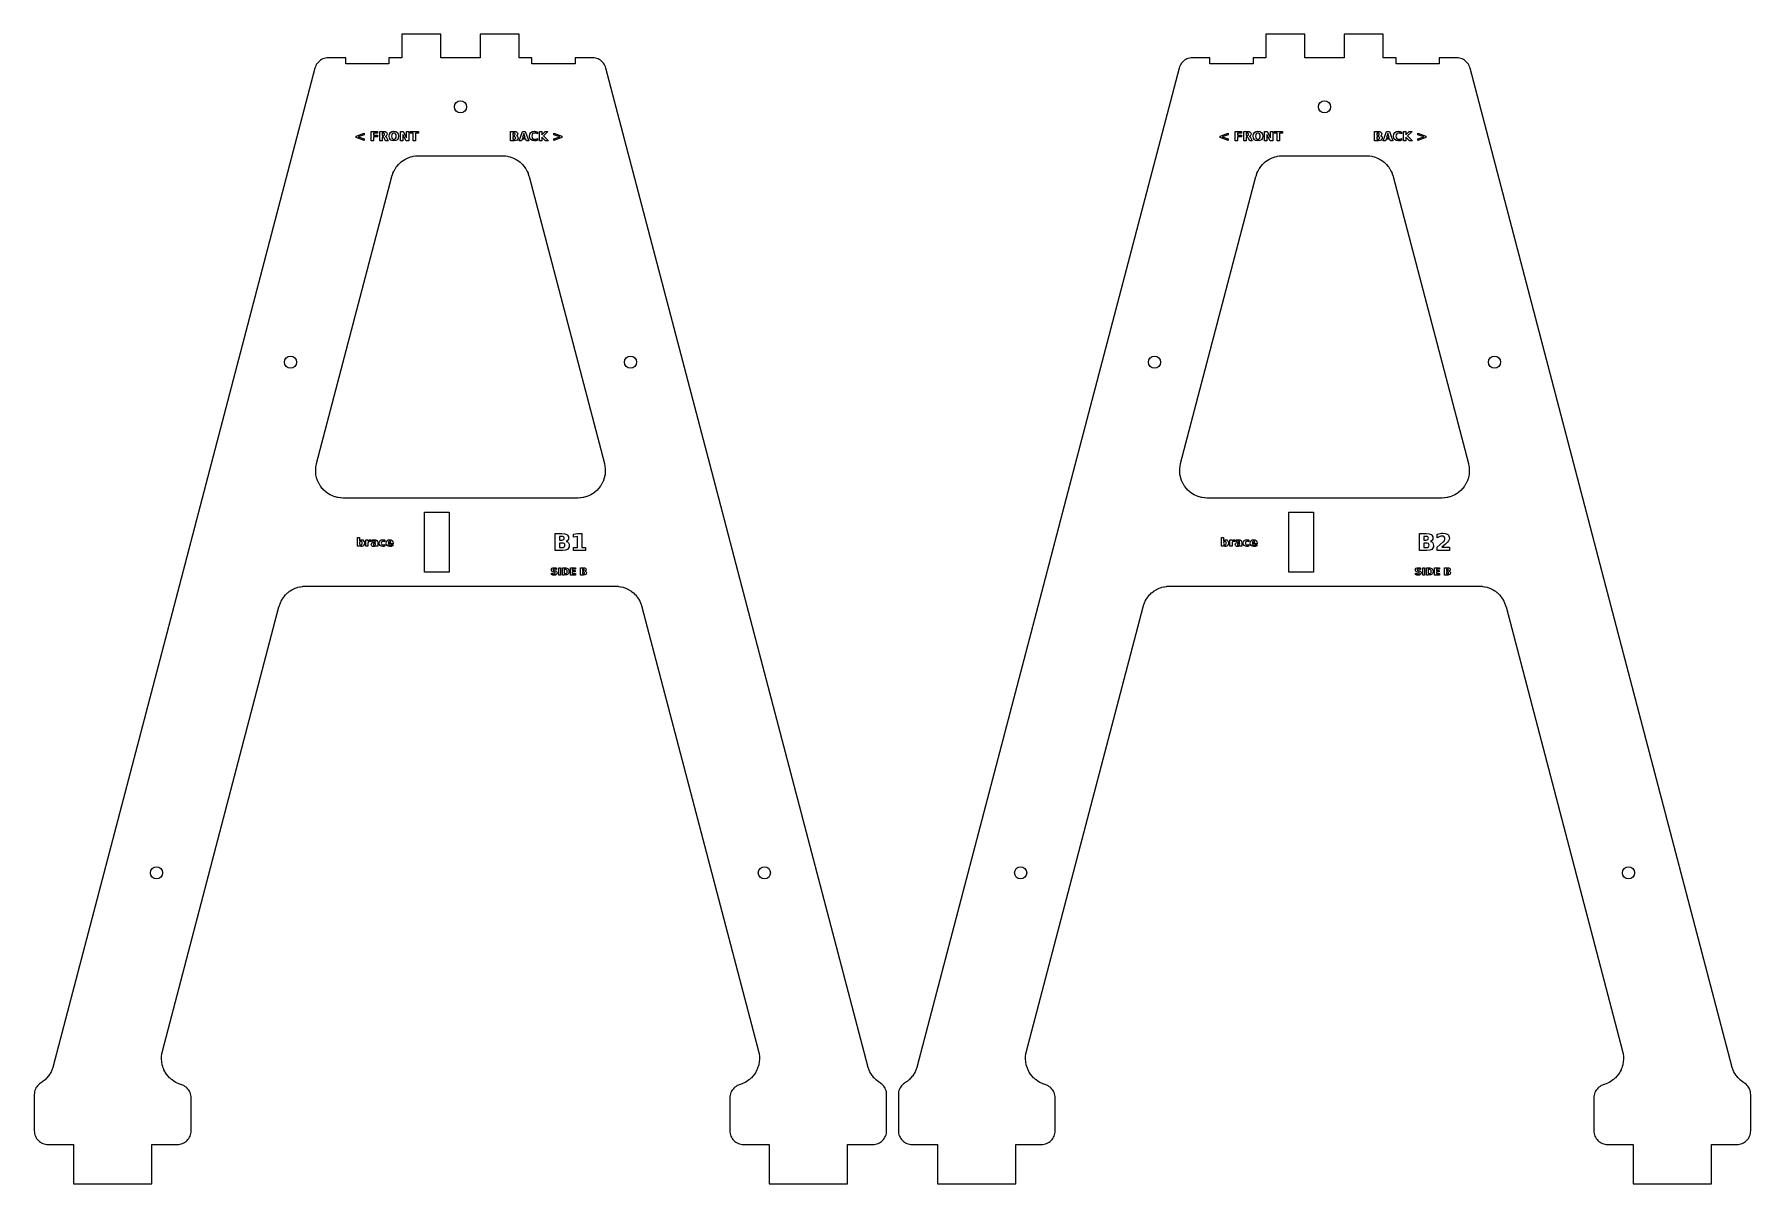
# Model space of a CAD drawing. Header units: millimetres. Extents: x 12 to 888, y 7 to 593.
import ezdxf

# ---------------------------------------------------------------- set-up
doc = ezdxf.new("R2010")
doc.units = ezdxf.units.MM
doc.layers.add('CUT', color=1, linetype='Continuous')
doc.layers.add('ENGRAVE', color=5, linetype='Continuous')

msp = doc.modelspace()

# ---------------------------------------------------------------- linework, layer by layer
at = {"layer": 'CUT'}
for points in [[(441.37, 26.78), (442.03, 26.95), (442.68, 27.18), (443.3, 27.48), (443.89, 27.83), (444.44, 28.24), (444.95, 28.7), (445.41, 29.21), (445.82, 29.76), (446.17, 30.35), (446.47, 30.97), (446.7, 31.62), (446.87, 32.28), (446.97, 32.96), (447, 33.65), (447, 52.17), (446.97, 52.83), (446.88, 53.48), (446.72, 54.12), (446.51, 54.74), (446.24, 55.34), (445.92, 55.91), (445.54, 56.45), (445.11, 56.95), (444.64, 57.41), (444.13, 57.82), (443.8, 58.04), (443.8, 58.04), (442.81, 58.7), (442.54, 58.9), (441.75, 59.54), (441.49, 59.77), (440.77, 60.49), (440.54, 60.74), (439.89, 61.52), (439.68, 61.79), (439.11, 62.64), (438.93, 62.93), (438.44, 63.82), (438.3, 64.13), (437.9, 65.07), (437.78, 65.39), (437.45, 66.44), (437.4, 66.6), (373.12, 311.65), (361.32, 356.65), (303.75, 576.13), (303.54, 576.8), (303.26, 577.45), (302.91, 578.07), (302.5, 578.65), (302.04, 579.18), (301.53, 579.67), (300.97, 580.1), (300.37, 580.47), (299.73, 580.79), (299.07, 581.03), (298.38, 581.21), (297.69, 581.31), (296.98, 581.35), (288, 581.35), (288, 578.35), (266, 578.35), (266, 581.35), (259.5, 581.35), (259.5, 593.35), (239.5, 593.35), (239.5, 581.35), (219.5, 581.35), (219.5, 593.35), (199.5, 593.35), (199.5, 581.35), (193, 581.35), (193, 578.35), (171, 578.35), (171, 581.35), (162.02, 581.35), (161.31, 581.31), (160.62, 581.21), (159.93, 581.03), (159.27, 580.79), (158.63, 580.47), (158.03, 580.1), (157.47, 579.67), (156.96, 579.18), (156.5, 578.65), (156.09, 578.07), (155.74, 577.45), (155.46, 576.8), (155.25, 576.13), (97.68, 356.65), (85.88, 311.65), (21.6, 66.6), (21.55, 66.44), (21.22, 65.38), (21.1, 65.06), (20.7, 64.11), (20.55, 63.81), (20.06, 62.91), (19.88, 62.62), (19.3, 61.77), (19.09, 61.5), (18.43, 60.71), (18.2, 60.46), (17.47, 59.74), (17.22, 59.51), (16.42, 58.87), (16.14, 58.67), (15.16, 58.02), (14.6, 57.61), (14.08, 57.15), (13.61, 56.64), (13.2, 56.09), (12.84, 55.49), (12.54, 54.87), (12.31, 54.22), (12.14, 53.55), (12.03, 52.86), (12, 52.17), (12, 33.65), (12.03, 32.96), (12.13, 32.28), (12.3, 31.62), (12.53, 30.97), (12.83, 30.35), (13.18, 29.76), (13.59, 29.21), (14.05, 28.7), (14.56, 28.24), (15.11, 27.83), (15.7, 27.48), (16.32, 27.18), (16.97, 26.95), (17.63, 26.78), (18.31, 26.68), (19, 26.65), (32, 26.65), (32, 6.65), (72, 6.65), (72, 26.65), (85, 26.65), (85.69, 26.68), (86.37, 26.78), (87.03, 26.95), (87.68, 27.18), (88.3, 27.48), (88.89, 27.83), (89.44, 28.24), (89.95, 28.7), (90.41, 29.21), (90.82, 29.76), (91.17, 30.35), (91.47, 30.97), (91.7, 31.62), (91.87, 32.28), (91.97, 32.96), (92, 33.65), (92, 50.5), (91.97, 51.19), (91.86, 51.87), (91.7, 52.54), (91.46, 53.19), (91.17, 53.82), (90.81, 54.41), (90.4, 54.96), (89.93, 55.47), (89.42, 55.93), (88.86, 56.34), (88.27, 56.69), (87.64, 56.98), (86.99, 57.21), (86.75, 57.28), (85.8, 57.62), (85.49, 57.74), (84.57, 58.17), (84.27, 58.32), (83.4, 58.83), (83.12, 59.02), (82.3, 59.61), (82.04, 59.82), (81.28, 60.48), (81.04, 60.72), (80.35, 61.45), (80.13, 61.71), (79.51, 62.51), (79.32, 62.78), (78.79, 63.64), (78.62, 63.93), (78.17, 64.83), (78.03, 65.14), (77.67, 66.08), (77.56, 66.4), (77.29, 67.37), (77.22, 67.7), (77.04, 68.69), (77, 69.03), (76.92, 70.03), (76.9, 70.37), (76.92, 71.38), (76.94, 71.72), (77.06, 72.72), (77.11, 73.05), (77.34, 74.12), (77.37, 74.28), (136.87, 301.12), (136.92, 301.29), (137.27, 302.38), (137.39, 302.71), (137.81, 303.69), (137.97, 304), (138.49, 304.93), (138.68, 305.23), (139.28, 306.1), (139.5, 306.38), (140.19, 307.18), (140.44, 307.44), (141.21, 308.17), (141.48, 308.4), (142.32, 309.04), (142.61, 309.25), (143.51, 309.81), (143.82, 309.98), (144.77, 310.44), (145.1, 310.58), (146.09, 310.95), (146.43, 311.06), (147.45, 311.32), (147.8, 311.39), (148.85, 311.55), (149.2, 311.59), (150.35, 311.65), (150.53, 311.65), (308.47, 311.65), (308.65, 311.65), (309.8, 311.59), (310.15, 311.55), (311.2, 311.39), (311.55, 311.32), (312.57, 311.06), (312.91, 310.95), (313.9, 310.58), (314.23, 310.44), (315.18, 309.98), (315.49, 309.81), (316.39, 309.25), (316.68, 309.04), (317.52, 308.4), (317.79, 308.17), (318.56, 307.44), (318.81, 307.18), (319.5, 306.38), (319.72, 306.1), (320.32, 305.23), (320.51, 304.93), (321.03, 304), (321.19, 303.69), (321.61, 302.71), (321.73, 302.38), (322.08, 301.29), (322.13, 301.12), (381.63, 74.28), (381.66, 74.12), (381.89, 73.05), (381.94, 72.72), (382.06, 71.72), (382.08, 71.38), (382.1, 70.37), (382.08, 70.03), (382, 69.03), (381.96, 68.69), (381.78, 67.7), (381.71, 67.37), (381.44, 66.4), (381.33, 66.08), (380.97, 65.14), (380.83, 64.83), (380.38, 63.93), (380.21, 63.64), (379.68, 62.78), (379.49, 62.51), (378.87, 61.71), (378.65, 61.45), (377.96, 60.72), (377.72, 60.48), (376.96, 59.82), (376.7, 59.61), (375.88, 59.02), (375.6, 58.83), (374.73, 58.32), (374.43, 58.17), (373.51, 57.74), (373.2, 57.62), (372.25, 57.28), (372.01, 57.21), (371.36, 56.98), (370.73, 56.69), (370.14, 56.34), (369.58, 55.93), (369.07, 55.47), (368.6, 54.96), (368.19, 54.41), (367.83, 53.82), (367.54, 53.19), (367.3, 52.54), (367.14, 51.87), (367.03, 51.19), (367, 50.5), (367, 33.65), (367.03, 32.96), (367.13, 32.28), (367.3, 31.62), (367.53, 30.97), (367.83, 30.35), (368.18, 29.76), (368.59, 29.21), (369.05, 28.7), (369.56, 28.24), (370.11, 27.83), (370.7, 27.48), (371.32, 27.18), (371.97, 26.95), (372.63, 26.78), (373.31, 26.68), (374, 26.65), (387, 26.65), (387, 6.65), (427, 6.65), (427, 26.65), (440, 26.65), (440.69, 26.68), (441.37, 26.78)], [(882.37, 26.78), (883.03, 26.95), (883.68, 27.18), (884.3, 27.48), (884.89, 27.83), (885.44, 28.24), (885.95, 28.7), (886.41, 29.21), (886.82, 29.76), (887.17, 30.35), (887.47, 30.97), (887.7, 31.62), (887.87, 32.28), (887.97, 32.96), (888, 33.65), (888, 52.17), (887.97, 52.83), (887.88, 53.48), (887.72, 54.12), (887.51, 54.74), (887.24, 55.34), (886.92, 55.91), (886.54, 56.45), (886.11, 56.95), (885.64, 57.41), (885.13, 57.82), (884.8, 58.04), (884.8, 58.04), (883.81, 58.7), (883.54, 58.9), (882.75, 59.54), (882.49, 59.77), (881.77, 60.49), (881.54, 60.74), (880.89, 61.52), (880.68, 61.79), (880.11, 62.64), (879.93, 62.93), (879.44, 63.82), (879.3, 64.13), (878.9, 65.07), (878.78, 65.39), (878.45, 66.44), (878.4, 66.6), (814.12, 311.65), (802.32, 356.65), (744.75, 576.13), (744.54, 576.8), (744.26, 577.45), (743.91, 578.07), (743.5, 578.65), (743.04, 579.18), (742.53, 579.67), (741.97, 580.1), (741.37, 580.47), (740.73, 580.79), (740.07, 581.03), (739.38, 581.21), (738.69, 581.31), (737.98, 581.35), (729, 581.35), (729, 578.35), (707, 578.35), (707, 581.35), (700.5, 581.35), (700.5, 593.35), (680.5, 593.35), (680.5, 581.35), (660.5, 581.35), (660.5, 593.35), (640.5, 593.35), (640.5, 581.35), (634, 581.35), (634, 578.35), (612, 578.35), (612, 581.35), (603.02, 581.35), (602.31, 581.31), (601.62, 581.21), (600.93, 581.03), (600.27, 580.79), (599.63, 580.47), (599.03, 580.1), (598.47, 579.67), (597.96, 579.18), (597.5, 578.65), (597.09, 578.07), (596.74, 577.45), (596.46, 576.8), (596.25, 576.13), (538.68, 356.65), (526.88, 311.65), (462.6, 66.6), (462.55, 66.44), (462.22, 65.38), (462.1, 65.06), (461.7, 64.11), (461.55, 63.81), (461.06, 62.91), (460.88, 62.62), (460.3, 61.77), (460.09, 61.5), (459.43, 60.71), (459.2, 60.46), (458.47, 59.74), (458.22, 59.51), (457.42, 58.87), (457.14, 58.67), (456.16, 58.02), (455.6, 57.61), (455.08, 57.15), (454.61, 56.64), (454.2, 56.09), (453.84, 55.49), (453.54, 54.87), (453.31, 54.22), (453.14, 53.55), (453.03, 52.86), (453, 52.17), (453, 33.65), (453.03, 32.96), (453.13, 32.28), (453.3, 31.62), (453.53, 30.97), (453.83, 30.35), (454.18, 29.76), (454.59, 29.21), (455.05, 28.7), (455.56, 28.24), (456.11, 27.83), (456.7, 27.48), (457.32, 27.18), (457.97, 26.95), (458.63, 26.78), (459.31, 26.68), (460, 26.65), (473, 26.65), (473, 6.65), (513, 6.65), (513, 26.65), (526, 26.65), (526.69, 26.68), (527.37, 26.78), (528.03, 26.95), (528.68, 27.18), (529.3, 27.48), (529.89, 27.83), (530.44, 28.24), (530.95, 28.7), (531.41, 29.21), (531.82, 29.76), (532.17, 30.35), (532.47, 30.97), (532.7, 31.62), (532.87, 32.28), (532.97, 32.96), (533, 33.65), (533, 50.5), (532.97, 51.19), (532.86, 51.87), (532.7, 52.54), (532.46, 53.19), (532.17, 53.82), (531.81, 54.41), (531.4, 54.96), (530.93, 55.47), (530.42, 55.93), (529.86, 56.34), (529.27, 56.69), (528.64, 56.98), (527.99, 57.21), (527.75, 57.28), (526.8, 57.62), (526.49, 57.74), (525.57, 58.17), (525.27, 58.32), (524.4, 58.83), (524.12, 59.02), (523.3, 59.61), (523.04, 59.82), (522.28, 60.48), (522.04, 60.72), (521.35, 61.45), (521.13, 61.71), (520.51, 62.51), (520.32, 62.78), (519.79, 63.64), (519.62, 63.93), (519.17, 64.83), (519.03, 65.14), (518.67, 66.08), (518.56, 66.4), (518.29, 67.37), (518.22, 67.7), (518.04, 68.69), (518, 69.03), (517.92, 70.03), (517.9, 70.37), (517.92, 71.38), (517.94, 71.72), (518.06, 72.72), (518.11, 73.05), (518.34, 74.12), (518.37, 74.28), (577.87, 301.12), (577.92, 301.29), (578.27, 302.38), (578.39, 302.71), (578.81, 303.69), (578.97, 304), (579.49, 304.93), (579.68, 305.23), (580.28, 306.1), (580.5, 306.38), (581.19, 307.18), (581.44, 307.44), (582.21, 308.17), (582.48, 308.4), (583.32, 309.04), (583.61, 309.25), (584.51, 309.81), (584.82, 309.98), (585.77, 310.44), (586.1, 310.58), (587.09, 310.95), (587.43, 311.06), (588.45, 311.32), (588.8, 311.39), (589.85, 311.55), (590.2, 311.59), (591.35, 311.65), (591.53, 311.65), (749.47, 311.65), (749.65, 311.65), (750.8, 311.59), (751.15, 311.55), (752.2, 311.39), (752.55, 311.32), (753.57, 311.06), (753.91, 310.95), (754.9, 310.58), (755.23, 310.44), (756.18, 309.98), (756.49, 309.81), (757.39, 309.25), (757.68, 309.04), (758.52, 308.4), (758.79, 308.17), (759.56, 307.44), (759.81, 307.18), (760.5, 306.38), (760.72, 306.1), (761.32, 305.23), (761.51, 304.93), (762.03, 304), (762.19, 303.69), (762.61, 302.71), (762.73, 302.38), (763.08, 301.29), (763.13, 301.12), (822.63, 74.28), (822.66, 74.12), (822.89, 73.05), (822.94, 72.72), (823.06, 71.72), (823.08, 71.38), (823.1, 70.37), (823.08, 70.03), (823, 69.03), (822.96, 68.69), (822.78, 67.7), (822.71, 67.37), (822.44, 66.4), (822.33, 66.08), (821.97, 65.14), (821.83, 64.83), (821.38, 63.93), (821.21, 63.64), (820.68, 62.78), (820.49, 62.51), (819.87, 61.71), (819.65, 61.45), (818.96, 60.72), (818.72, 60.48), (817.96, 59.82), (817.7, 59.61), (816.88, 59.02), (816.6, 58.83), (815.73, 58.32), (815.43, 58.17), (814.51, 57.74), (814.2, 57.62), (813.25, 57.28), (813.01, 57.21), (812.36, 56.98), (811.73, 56.69), (811.14, 56.34), (810.58, 55.93), (810.07, 55.47), (809.6, 54.96), (809.19, 54.41), (808.83, 53.82), (808.54, 53.19), (808.3, 52.54), (808.14, 51.87), (808.03, 51.19), (808, 50.5), (808, 33.65), (808.03, 32.96), (808.13, 32.28), (808.3, 31.62), (808.53, 30.97), (808.83, 30.35), (809.18, 29.76), (809.59, 29.21), (810.05, 28.7), (810.56, 28.24), (811.11, 27.83), (811.7, 27.48), (812.32, 27.18), (812.97, 26.95), (813.63, 26.78), (814.31, 26.68), (815, 26.65), (828, 26.65), (828, 6.65), (868, 6.65), (868, 26.65), (881, 26.65), (881.69, 26.68), (882.37, 26.78)], [(253.92, 531.02), (254.94, 530.76), (255.28, 530.65), (256.28, 530.28), (256.6, 530.14), (257.55, 529.68), (257.86, 529.51), (258.76, 528.95), (259.06, 528.74), (259.9, 528.1), (260.16, 527.87), (260.93, 527.14), (261.18, 526.88), (261.87, 526.08), (262.09, 525.8), (262.7, 524.93), (262.88, 524.63), (263.4, 523.7), (263.56, 523.39), (263.98, 522.41), (264.1, 522.08), (264.45, 520.99), (264.5, 520.82), (302.93, 374.28), (302.97, 374.12), (303.2, 373.05), (303.25, 372.72), (303.37, 371.72), (303.39, 371.38), (303.4, 370.37), (303.39, 370.03), (303.31, 369.03), (303.27, 368.69), (303.09, 367.7), (303.02, 367.37), (302.75, 366.4), (302.64, 366.08), (302.28, 365.14), (302.14, 364.83), (301.69, 363.93), (301.52, 363.64), (300.99, 362.78), (300.79, 362.51), (300.18, 361.71), (299.96, 361.45), (299.27, 360.72), (299.03, 360.48), (298.27, 359.82), (298.01, 359.61), (297.19, 359.02), (296.91, 358.83), (296.04, 358.32), (295.74, 358.17), (294.82, 357.74), (294.51, 357.62), (293.56, 357.28), (293.23, 357.19), (292.25, 356.95), (291.92, 356.88), (290.93, 356.74), (290.59, 356.71), (289.5, 356.65), (289.33, 356.65), (169.67, 356.65), (169.5, 356.65), (168.41, 356.71), (168.07, 356.74), (167.08, 356.88), (166.75, 356.95), (165.77, 357.19), (165.44, 357.28), (164.49, 357.62), (164.18, 357.74), (163.26, 358.17), (162.96, 358.32), (162.09, 358.83), (161.81, 359.02), (160.99, 359.61), (160.73, 359.82), (159.97, 360.48), (159.73, 360.72), (159.04, 361.45), (158.82, 361.71), (158.21, 362.51), (158.01, 362.78), (157.48, 363.64), (157.31, 363.93), (156.86, 364.83), (156.72, 365.14), (156.36, 366.08), (156.25, 366.4), (155.98, 367.37), (155.91, 367.7), (155.73, 368.69), (155.69, 369.03), (155.61, 370.03), (155.6, 370.37), (155.61, 371.38), (155.63, 371.72), (155.75, 372.72), (155.8, 373.05), (156.03, 374.12), (156.07, 374.28), (194.5, 520.82), (194.55, 520.99), (194.9, 522.08), (195.02, 522.41), (195.44, 523.39), (195.6, 523.7), (196.12, 524.63), (196.3, 524.93), (196.91, 525.8), (197.13, 526.08), (197.82, 526.88), (198.07, 527.14), (198.84, 527.87), (199.1, 528.1), (199.94, 528.74), (200.24, 528.95), (201.14, 529.51), (201.45, 529.68), (202.4, 530.14), (202.72, 530.28), (203.72, 530.65), (204.06, 530.76), (205.08, 531.02), (205.43, 531.09), (206.48, 531.25), (206.83, 531.29), (207.98, 531.35), (208.15, 531.35), (250.85, 531.35), (251.02, 531.35), (252.17, 531.29), (252.52, 531.25), (253.57, 531.09), (253.92, 531.02)], [(694.92, 531.02), (695.94, 530.76), (696.28, 530.65), (697.28, 530.28), (697.6, 530.14), (698.55, 529.68), (698.86, 529.51), (699.76, 528.95), (700.06, 528.74), (700.9, 528.1), (701.16, 527.87), (701.93, 527.14), (702.18, 526.88), (702.87, 526.08), (703.09, 525.8), (703.7, 524.93), (703.88, 524.63), (704.4, 523.7), (704.56, 523.39), (704.98, 522.41), (705.1, 522.08), (705.45, 520.99), (705.5, 520.82), (743.93, 374.28), (743.97, 374.12), (744.2, 373.05), (744.25, 372.72), (744.37, 371.72), (744.39, 371.38), (744.4, 370.37), (744.39, 370.03), (744.31, 369.03), (744.27, 368.69), (744.09, 367.7), (744.02, 367.37), (743.75, 366.4), (743.64, 366.08), (743.28, 365.14), (743.14, 364.83), (742.69, 363.93), (742.52, 363.64), (741.99, 362.78), (741.79, 362.51), (741.18, 361.71), (740.96, 361.45), (740.27, 360.72), (740.03, 360.48), (739.27, 359.82), (739.01, 359.61), (738.19, 359.02), (737.91, 358.83), (737.04, 358.32), (736.74, 358.17), (735.82, 357.74), (735.51, 357.62), (734.56, 357.28), (734.23, 357.19), (733.25, 356.95), (732.92, 356.88), (731.93, 356.74), (731.59, 356.71), (730.5, 356.65), (730.33, 356.65), (610.67, 356.65), (610.5, 356.65), (609.41, 356.71), (609.07, 356.74), (608.08, 356.88), (607.75, 356.95), (606.77, 357.19), (606.44, 357.28), (605.49, 357.62), (605.18, 357.74), (604.26, 358.17), (603.96, 358.32), (603.09, 358.83), (602.81, 359.02), (601.99, 359.61), (601.73, 359.82), (600.97, 360.48), (600.73, 360.72), (600.04, 361.45), (599.82, 361.71), (599.21, 362.51), (599.01, 362.78), (598.48, 363.64), (598.31, 363.93), (597.86, 364.83), (597.72, 365.14), (597.36, 366.08), (597.25, 366.4), (596.98, 367.37), (596.91, 367.7), (596.73, 368.69), (596.69, 369.03), (596.61, 370.03), (596.6, 370.37), (596.61, 371.38), (596.63, 371.72), (596.75, 372.72), (596.8, 373.05), (597.03, 374.12), (597.07, 374.28), (635.5, 520.82), (635.55, 520.99), (635.9, 522.08), (636.02, 522.41), (636.44, 523.39), (636.6, 523.7), (637.12, 524.63), (637.3, 524.93), (637.91, 525.8), (638.13, 526.08), (638.82, 526.88), (639.07, 527.14), (639.84, 527.87), (640.1, 528.1), (640.94, 528.74), (641.24, 528.95), (642.14, 529.51), (642.45, 529.68), (643.4, 530.14), (643.72, 530.28), (644.72, 530.65), (645.06, 530.76), (646.08, 531.02), (646.43, 531.09), (647.48, 531.25), (647.83, 531.29), (648.98, 531.35), (649.15, 531.35), (691.85, 531.35), (692.02, 531.35), (693.17, 531.29), (693.52, 531.25), (694.57, 531.09), (694.92, 531.02)], [(211.2, 349.45), (223.8, 349.45), (223.8, 318.85), (211.2, 318.85), (211.2, 349.45)], [(652.2, 349.45), (664.8, 349.45), (664.8, 318.85), (652.2, 318.85), (652.2, 349.45)]]:
    msp.add_lwpolyline(points, close=True, dxfattribs=at)
for centre in [(229.5, 556.35), (670.5, 556.35), (142.76, 426.03), (316.24, 426.03), (583.76, 426.03), (757.24, 426.03), (74.38, 165.32), (384.62, 165.32), (515.38, 165.32), (825.62, 165.32)]:
    msp.add_circle(centre, 3.1, dxfattribs=at)
at = {"layer": 'ENGRAVE'}
for points in [[(183.89, 543.75), (187.19, 543.75), (187.19, 542.82), (185.11, 542.82), (185.11, 541.94), (187.07, 541.94), (187.07, 541.02), (185.11, 541.02), (185.11, 539.01), (183.89, 539.01), (183.89, 543.75)], [(189.55, 540.8), (189.55, 539.01), (188.33, 539.01), (188.33, 543.75), (190.2, 543.75), (191.01, 543.67), (191.57, 543.43), (191.9, 543.03), (192.01, 542.44), (191.95, 542.01), (191.78, 541.67), (191.49, 541.41), (191.1, 541.23), (191.33, 541.13), (191.54, 540.97), (191.74, 540.71), (191.95, 540.36), (192.61, 539.01), (191.31, 539.01), (190.73, 540.19), (190.55, 540.49), (190.38, 540.67), (190.17, 540.77), (189.9, 540.8), (189.55, 540.8)], [(195.5, 543.83), (196.52, 543.67), (197.29, 543.18), (197.78, 542.4), (197.94, 541.37), (197.78, 540.35), (197.29, 539.57), (196.52, 539.08), (195.5, 538.92), (194.48, 539.08), (193.71, 539.57), (193.23, 540.35), (193.06, 541.37), (193.23, 542.4), (193.71, 543.18), (194.48, 543.67), (195.5, 543.83)], [(198.86, 543.75), (200.23, 543.75), (201.95, 540.5), (201.95, 543.75), (203.11, 543.75), (203.11, 539.01), (201.74, 539.01), (200.02, 542.26), (200.02, 539.01), (198.86, 539.01), (198.86, 543.75)], [(203.74, 543.75), (208.1, 543.75), (208.1, 542.82), (206.53, 542.82), (206.53, 539.01), (205.31, 539.01), (205.31, 542.82), (203.74, 542.82), (203.74, 543.75)], [(258.07, 541.55), (258.41, 541.38), (258.67, 541.12), (258.84, 540.78), (258.89, 540.37), (258.77, 539.77), (258.43, 539.35), (257.84, 539.09), (257.02, 539.01), (254.99, 539.01), (254.99, 543.75), (256.82, 543.75), (257.68, 543.67), (258.25, 543.45), (258.59, 543.06), (258.7, 542.49), (258.66, 542.17), (258.53, 541.91), (258.34, 541.7), (258.07, 541.55)], [(262.82, 539.87), (260.91, 539.87), (260.61, 539.01), (259.38, 539.01), (261.13, 543.75), (262.59, 543.75), (264.35, 539.01), (263.12, 539.01), (262.82, 539.87)], [(268.73, 539.27), (268.39, 539.12), (268.03, 539.01), (267.66, 538.94), (267.27, 538.92), (266.21, 539.08), (265.39, 539.58), (264.87, 540.36), (264.7, 541.37), (264.87, 542.39), (265.39, 543.17), (266.21, 543.67), (267.27, 543.83), (267.66, 543.81), (268.03, 543.74), (268.39, 543.63), (268.73, 543.48), (268.73, 542.5), (268.39, 542.7), (268.06, 542.84), (267.72, 542.92), (267.37, 542.95), (266.78, 542.84), (266.34, 542.53), (266.06, 542.03), (265.96, 541.37), (266.06, 540.72), (266.34, 540.22), (266.78, 539.91), (267.37, 539.8), (267.72, 539.83), (268.06, 539.91), (268.39, 540.05), (268.73, 540.25), (268.73, 539.27)], [(269.75, 543.75), (270.97, 543.75), (270.97, 542.02), (272.73, 543.75), (274.15, 543.75), (271.86, 541.5), (274.38, 539.01), (272.85, 539.01), (270.97, 540.88), (270.97, 539.01), (269.75, 539.01), (269.75, 543.75)], [(624.89, 543.75), (628.19, 543.75), (628.19, 542.82), (626.11, 542.82), (626.11, 541.94), (628.07, 541.94), (628.07, 541.02), (626.11, 541.02), (626.11, 539.01), (624.89, 539.01), (624.89, 543.75)], [(630.55, 540.8), (630.55, 539.01), (629.33, 539.01), (629.33, 543.75), (631.2, 543.75), (632.01, 543.67), (632.57, 543.43), (632.9, 543.03), (633.01, 542.44), (632.95, 542.01), (632.78, 541.67), (632.49, 541.41), (632.1, 541.23), (632.33, 541.13), (632.54, 540.97), (632.74, 540.71), (632.95, 540.36), (633.61, 539.01), (632.31, 539.01), (631.73, 540.19), (631.55, 540.49), (631.38, 540.67), (631.17, 540.77), (630.9, 540.8), (630.55, 540.8)], [(636.5, 543.83), (637.52, 543.67), (638.29, 543.18), (638.78, 542.4), (638.94, 541.37), (638.78, 540.35), (638.29, 539.57), (637.52, 539.08), (636.5, 538.92), (635.48, 539.08), (634.71, 539.57), (634.23, 540.35), (634.06, 541.37), (634.23, 542.4), (634.71, 543.18), (635.48, 543.67), (636.5, 543.83)], [(639.86, 543.75), (641.23, 543.75), (642.95, 540.5), (642.95, 543.75), (644.11, 543.75), (644.11, 539.01), (642.74, 539.01), (641.02, 542.26), (641.02, 539.01), (639.86, 539.01), (639.86, 543.75)], [(644.74, 543.75), (649.1, 543.75), (649.1, 542.82), (647.53, 542.82), (647.53, 539.01), (646.31, 539.01), (646.31, 542.82), (644.74, 542.82), (644.74, 543.75)], [(699.07, 541.55), (699.41, 541.38), (699.67, 541.12), (699.84, 540.78), (699.89, 540.37), (699.77, 539.77), (699.43, 539.35), (698.84, 539.09), (698.02, 539.01), (695.99, 539.01), (695.99, 543.75), (697.82, 543.75), (698.68, 543.67), (699.25, 543.45), (699.59, 543.06), (699.7, 542.49), (699.66, 542.17), (699.53, 541.91), (699.34, 541.7), (699.07, 541.55)], [(703.82, 539.87), (701.91, 539.87), (701.61, 539.01), (700.38, 539.01), (702.13, 543.75), (703.59, 543.75), (705.35, 539.01), (704.12, 539.01), (703.82, 539.87)], [(709.73, 539.27), (709.39, 539.12), (709.03, 539.01), (708.66, 538.94), (708.27, 538.92), (707.21, 539.08), (706.39, 539.58), (705.87, 540.36), (705.7, 541.37), (705.87, 542.39), (706.39, 543.17), (707.21, 543.67), (708.27, 543.83), (708.66, 543.81), (709.03, 543.74), (709.39, 543.63), (709.73, 543.48), (709.73, 542.5), (709.39, 542.7), (709.06, 542.84), (708.72, 542.92), (708.37, 542.95), (707.78, 542.84), (707.34, 542.53), (707.06, 542.03), (706.96, 541.37), (707.06, 540.72), (707.34, 540.22), (707.78, 539.91), (708.37, 539.8), (708.72, 539.83), (709.06, 539.91), (709.39, 540.05), (709.73, 540.25), (709.73, 539.27)], [(710.75, 543.75), (711.97, 543.75), (711.97, 542.02), (713.73, 543.75), (715.15, 543.75), (712.86, 541.5), (715.38, 539.01), (713.85, 539.01), (711.97, 540.88), (711.97, 539.01), (710.75, 539.01), (710.75, 543.75)], [(190.07, 541.65), (190.4, 541.68), (190.62, 541.79), (190.74, 541.98), (190.78, 542.26), (190.74, 542.54), (190.62, 542.72), (190.4, 542.83), (190.07, 542.86), (189.55, 542.86), (189.55, 541.65), (190.07, 541.65)], [(195.5, 542.95), (195.01, 542.85), (194.63, 542.54), (194.4, 542.04), (194.33, 541.37), (194.4, 540.71), (194.63, 540.22), (195.01, 539.91), (195.5, 539.8), (196, 539.91), (196.37, 540.22), (196.6, 540.71), (196.68, 541.37), (196.6, 542.04), (196.37, 542.54), (196, 542.85), (195.5, 542.95)], [(256.89, 541.91), (257.14, 541.95), (257.32, 542.04), (257.44, 542.2), (257.47, 542.42), (257.44, 542.63), (257.32, 542.79), (257.14, 542.88), (256.89, 542.92), (256.21, 542.92), (256.21, 541.91), (256.89, 541.91)], [(256.93, 539.84), (257.25, 539.88), (257.48, 540), (257.62, 540.19), (257.67, 540.47), (257.62, 540.74), (257.48, 540.93), (257.25, 541.04), (256.93, 541.08), (256.21, 541.08), (256.21, 539.84), (256.93, 539.84)], [(631.07, 541.65), (631.4, 541.68), (631.62, 541.79), (631.74, 541.98), (631.78, 542.26), (631.74, 542.54), (631.62, 542.72), (631.4, 542.83), (631.07, 542.86), (630.55, 542.86), (630.55, 541.65), (631.07, 541.65)], [(636.5, 542.95), (636.01, 542.85), (635.63, 542.54), (635.4, 542.04), (635.33, 541.37), (635.4, 540.71), (635.63, 540.22), (636.01, 539.91), (636.5, 539.8), (637, 539.91), (637.37, 540.22), (637.6, 540.71), (637.68, 541.37), (637.6, 542.04), (637.37, 542.54), (637, 542.85), (636.5, 542.95)], [(697.89, 541.91), (698.14, 541.95), (698.32, 542.04), (698.44, 542.2), (698.47, 542.42), (698.44, 542.63), (698.32, 542.79), (698.14, 542.88), (697.89, 542.92), (697.21, 542.92), (697.21, 541.91), (697.89, 541.91)], [(697.93, 539.84), (698.25, 539.88), (698.48, 540), (698.62, 540.19), (698.67, 540.47), (698.62, 540.74), (698.48, 540.93), (698.25, 541.04), (697.93, 541.08), (697.21, 541.08), (697.21, 539.84), (697.93, 539.84)], [(177.99, 334.79), (178.21, 335.04), (178.47, 335.21), (178.75, 335.32), (179.07, 335.35), (179.63, 335.23), (180.07, 334.87), (180.36, 334.32), (180.46, 333.63), (180.36, 332.94), (180.07, 332.39), (179.63, 332.03), (179.07, 331.9), (178.75, 331.94), (178.47, 332.04), (178.21, 332.21), (177.99, 332.46), (177.99, 331.99), (176.94, 331.99), (176.94, 336.55), (177.99, 336.55), (177.99, 334.79)], [(178.68, 332.67), (178.98, 332.73), (179.2, 332.91), (179.33, 333.21), (179.37, 333.63), (179.33, 334.04), (179.2, 334.34), (178.98, 334.53), (178.68, 334.59), (178.39, 334.53), (178.17, 334.34), (178.03, 334.04), (177.99, 333.63), (178.03, 333.22), (178.17, 332.91), (178.39, 332.73), (178.68, 332.67)], [(183.67, 334.38), (183.53, 334.43), (183.39, 334.47), (183.26, 334.5), (183.12, 334.5), (182.76, 334.44), (182.5, 334.24), (182.33, 333.93), (182.28, 333.5), (182.28, 331.99), (181.23, 331.99), (181.23, 335.27), (182.28, 335.27), (182.28, 334.73), (182.5, 335.01), (182.74, 335.2), (183.03, 335.31), (183.37, 335.35), (183.43, 335.35), (183.49, 335.35), (183.56, 335.34), (183.67, 335.33), (183.67, 334.38)], [(187.26, 333.86), (187.26, 331.99), (186.21, 331.99), (186.21, 332.48), (185.98, 332.22), (185.73, 332.04), (185.44, 331.94), (185.09, 331.9), (184.63, 331.98), (184.26, 332.2), (184.02, 332.54), (183.94, 332.97), (184.04, 333.47), (184.34, 333.82), (184.85, 334.02), (185.59, 334.09), (186.21, 334.09), (186.21, 334.17), (186.16, 334.39), (186.01, 334.54), (185.76, 334.62), (185.4, 334.65), (185.07, 334.64), (184.77, 334.59), (184.49, 334.5), (184.23, 334.38), (184.23, 335.18), (184.57, 335.26), (184.91, 335.31), (185.25, 335.34), (185.59, 335.35), (186.35, 335.26), (186.87, 335), (187.17, 334.54), (187.26, 333.86)], [(185.66, 333.47), (185.37, 333.44), (185.17, 333.35), (185.04, 333.22), (185, 333.03), (185.03, 332.85), (185.13, 332.71), (185.29, 332.63), (185.51, 332.6), (185.78, 332.66), (186, 332.81), (186.16, 333.05), (186.21, 333.35), (186.21, 333.47), (185.66, 333.47)], [(190.89, 335.17), (190.89, 334.31), (190.68, 334.44), (190.46, 334.53), (190.24, 334.58), (190.01, 334.6), (189.62, 334.54), (189.33, 334.34), (189.15, 334.04), (189.09, 333.63), (189.15, 333.22), (189.33, 332.91), (189.62, 332.72), (190.01, 332.65), (190.25, 332.67), (190.48, 332.73), (190.7, 332.82), (190.89, 332.95), (190.89, 332.09), (190.64, 332.01), (190.39, 331.95), (190.14, 331.92), (189.88, 331.9), (189.09, 332.02), (188.49, 332.36), (188.12, 332.9), (187.99, 333.63), (188.12, 334.35), (188.49, 334.89), (189.09, 335.24), (189.88, 335.35), (190.14, 335.34), (190.39, 335.3), (190.64, 335.25), (190.89, 335.17)], [(195.07, 333.64), (195.07, 333.34), (192.62, 333.34), (192.71, 333.02), (192.89, 332.79), (193.16, 332.65), (193.52, 332.6), (193.86, 332.63), (194.2, 332.7), (194.55, 332.82), (194.92, 333), (194.92, 332.19), (194.54, 332.07), (194.17, 331.98), (193.8, 331.92), (193.43, 331.9), (192.64, 332.02), (192.04, 332.36), (191.67, 332.9), (191.55, 333.63), (191.67, 334.34), (192.03, 334.89), (192.61, 335.23), (193.37, 335.35), (194.07, 335.23), (194.61, 334.88), (194.96, 334.34), (195.07, 333.64)], [(193.99, 333.99), (193.95, 334.26), (193.82, 334.47), (193.62, 334.61), (193.36, 334.65), (193.09, 334.61), (192.87, 334.48), (192.71, 334.27), (192.63, 333.99), (193.99, 333.99)], [(283.5, 334.51), (284.14, 334.21), (284.62, 333.73), (284.92, 333.1), (285.02, 332.34), (284.97, 331.75), (284.54, 330.8), (284.16, 330.45), (283.09, 329.99), (281.56, 329.83), (277.82, 329.83), (277.82, 338.58), (281.2, 338.58), (282.78, 338.44), (283.84, 338.03), (284.2, 337.71), (284.61, 336.83), (284.66, 336.26), (284.59, 335.67), (284.36, 335.18), (284, 334.79), (283.5, 334.51)], [(281.32, 335.19), (281.79, 335.25), (282.13, 335.42), (282.34, 335.72), (282.4, 336.12), (282.34, 336.51), (282.13, 336.8), (281.79, 336.98), (281.32, 337.04), (280.07, 337.04), (280.07, 335.19), (281.32, 335.19)], [(281.4, 331.37), (281.99, 331.44), (282.42, 331.65), (282.68, 332.01), (282.76, 332.52), (282.68, 333.02), (282.42, 333.37), (282, 333.59), (281.4, 333.66), (280.07, 333.66), (280.07, 331.37), (281.4, 331.37)], [(287.27, 331.39), (289.26, 331.39), (289.26, 337.04), (287.22, 336.62), (287.22, 338.16), (289.25, 338.58), (291.39, 338.58), (291.39, 331.39), (293.39, 331.39), (293.39, 329.83), (287.27, 329.83), (287.27, 331.39)], [(618.99, 334.79), (619.21, 335.04), (619.47, 335.21), (619.75, 335.32), (620.07, 335.35), (620.63, 335.23), (621.07, 334.87), (621.36, 334.32), (621.46, 333.63), (621.36, 332.94), (621.07, 332.39), (620.63, 332.03), (620.07, 331.9), (619.75, 331.94), (619.47, 332.04), (619.21, 332.21), (618.99, 332.46), (618.99, 331.99), (617.94, 331.99), (617.94, 336.55), (618.99, 336.55), (618.99, 334.79)], [(619.68, 332.67), (619.98, 332.73), (620.2, 332.91), (620.33, 333.21), (620.37, 333.63), (620.33, 334.04), (620.2, 334.34), (619.98, 334.53), (619.68, 334.59), (619.39, 334.53), (619.17, 334.34), (619.03, 334.04), (618.99, 333.63), (619.03, 333.22), (619.17, 332.91), (619.39, 332.73), (619.68, 332.67)], [(624.67, 334.38), (624.53, 334.43), (624.39, 334.47), (624.26, 334.5), (624.12, 334.5), (623.76, 334.44), (623.5, 334.24), (623.33, 333.93), (623.28, 333.5), (623.28, 331.99), (622.23, 331.99), (622.23, 335.27), (623.28, 335.27), (623.28, 334.73), (623.5, 335.01), (623.74, 335.2), (624.03, 335.31), (624.37, 335.35), (624.43, 335.35), (624.49, 335.35), (624.56, 335.34), (624.67, 335.33), (624.67, 334.38)], [(628.26, 333.86), (628.26, 331.99), (627.21, 331.99), (627.21, 332.48), (626.98, 332.22), (626.73, 332.04), (626.44, 331.94), (626.09, 331.9), (625.63, 331.98), (625.26, 332.2), (625.02, 332.54), (624.94, 332.97), (625.04, 333.47), (625.34, 333.82), (625.85, 334.02), (626.59, 334.09), (627.21, 334.09), (627.21, 334.17), (627.16, 334.39), (627.01, 334.54), (626.76, 334.62), (626.4, 334.65), (626.07, 334.64), (625.77, 334.59), (625.49, 334.5), (625.23, 334.38), (625.23, 335.18), (625.57, 335.26), (625.91, 335.31), (626.25, 335.34), (626.59, 335.35), (627.35, 335.26), (627.87, 335), (628.17, 334.54), (628.26, 333.86)], [(626.66, 333.47), (626.37, 333.44), (626.17, 333.35), (626.04, 333.22), (626, 333.03), (626.03, 332.85), (626.13, 332.71), (626.29, 332.63), (626.51, 332.6), (626.78, 332.66), (627, 332.81), (627.16, 333.05), (627.21, 333.35), (627.21, 333.47), (626.66, 333.47)], [(631.89, 335.17), (631.89, 334.31), (631.68, 334.44), (631.46, 334.53), (631.24, 334.58), (631.01, 334.6), (630.62, 334.54), (630.33, 334.34), (630.15, 334.04), (630.09, 333.63), (630.15, 333.22), (630.33, 332.91), (630.62, 332.72), (631.01, 332.65), (631.25, 332.67), (631.48, 332.73), (631.7, 332.82), (631.89, 332.95), (631.89, 332.09), (631.64, 332.01), (631.39, 331.95), (631.14, 331.92), (630.88, 331.9), (630.09, 332.02), (629.49, 332.36), (629.12, 332.9), (628.99, 333.63), (629.12, 334.35), (629.49, 334.89), (630.09, 335.24), (630.88, 335.35), (631.14, 335.34), (631.39, 335.3), (631.64, 335.25), (631.89, 335.17)], [(636.07, 333.64), (636.07, 333.34), (633.62, 333.34), (633.71, 333.02), (633.89, 332.79), (634.16, 332.65), (634.52, 332.6), (634.86, 332.63), (635.2, 332.7), (635.55, 332.82), (635.92, 333), (635.92, 332.19), (635.54, 332.07), (635.17, 331.98), (634.8, 331.92), (634.43, 331.9), (633.64, 332.02), (633.04, 332.36), (632.67, 332.9), (632.55, 333.63), (632.67, 334.34), (633.03, 334.89), (633.61, 335.23), (634.37, 335.35), (635.07, 335.23), (635.61, 334.88), (635.96, 334.34), (636.07, 333.64)], [(634.99, 333.99), (634.95, 334.26), (634.82, 334.47), (634.62, 334.61), (634.36, 334.65), (634.09, 334.61), (633.87, 334.48), (633.71, 334.27), (633.63, 333.99), (634.99, 333.99)], [(724.6, 334.51), (725.25, 334.21), (725.73, 333.73), (726.03, 333.1), (726.13, 332.34), (726.07, 331.75), (725.65, 330.8), (725.27, 330.45), (724.19, 329.99), (722.67, 329.83), (718.93, 329.83), (718.93, 338.58), (722.31, 338.58), (723.88, 338.44), (724.95, 338.03), (725.31, 337.71), (725.72, 336.83), (725.77, 336.26), (725.7, 335.67), (725.47, 335.18), (725.11, 334.79), (724.6, 334.51)], [(722.43, 335.19), (722.9, 335.25), (723.24, 335.42), (723.44, 335.72), (723.51, 336.12), (723.44, 336.51), (723.24, 336.8), (722.9, 336.98), (722.43, 337.04), (721.18, 337.04), (721.18, 335.19), (722.43, 335.19)], [(722.51, 331.37), (723.1, 331.44), (723.53, 331.65), (723.79, 332.01), (723.87, 332.52), (723.79, 333.02), (723.53, 333.37), (723.11, 333.59), (722.51, 333.66), (721.18, 333.66), (721.18, 331.37), (722.51, 331.37)], [(730.43, 331.49), (734.28, 331.49), (734.28, 329.83), (727.92, 329.83), (727.92, 331.49), (731.11, 334.31), (731.49, 334.69), (731.75, 335.06), (731.9, 335.44), (731.95, 335.83), (731.85, 336.38), (731.54, 336.82), (731.06, 337.1), (730.44, 337.19), (729.89, 337.14), (729.28, 336.97), (728.64, 336.69), (727.94, 336.3), (727.94, 338.22), (728.7, 338.44), (729.45, 338.6), (730.19, 338.7), (730.91, 338.74), (732.3, 338.56), (733.35, 338.04), (733.73, 337.67), (734.17, 336.7), (734.22, 336.12), (734.13, 335.43), (733.85, 334.78), (733.28, 334.06), (732.3, 333.13), (730.43, 331.49)], [(278.56, 320.88), (278.56, 320.11), (278.26, 320.23), (277.98, 320.31), (277.7, 320.36), (277.44, 320.38), (277.14, 320.36), (276.94, 320.29), (276.82, 320.17), (276.78, 320), (276.8, 319.87), (276.89, 319.77), (277.04, 319.69), (277.28, 319.63), (277.68, 319.55), (278.2, 319.4), (278.54, 319.18), (278.74, 318.88), (278.8, 318.47), (278.71, 317.94), (278.44, 317.57), (277.99, 317.35), (277.35, 317.28), (277, 317.3), (276.65, 317.35), (276.31, 317.43), (275.96, 317.54), (275.96, 318.33), (276.3, 318.17), (276.63, 318.05), (276.95, 317.98), (277.26, 317.96), (277.53, 317.99), (277.73, 318.06), (277.85, 318.19), (277.89, 318.36), (277.87, 318.51), (277.78, 318.62), (277.62, 318.71), (277.34, 318.79), (276.98, 318.87), (276.5, 319.02), (276.18, 319.24), (275.99, 319.54), (275.92, 319.93), (276.01, 320.41), (276.28, 320.77), (276.7, 320.99), (277.29, 321.06), (277.59, 321.05), (277.9, 321.02), (278.23, 320.96), (278.56, 320.88)], [(281.49, 321), (282.48, 321), (283.2, 320.97), (283.71, 320.88), (284.09, 320.72), (284.41, 320.47), (284.63, 320.21), (284.79, 319.91), (284.88, 319.56), (284.92, 319.18), (284.88, 318.79), (284.79, 318.44), (284.63, 318.14), (284.41, 317.87), (284.09, 317.63), (283.71, 317.47), (283.19, 317.38), (282.48, 317.35), (281.49, 317.35), (281.49, 321)], [(282.43, 320.28), (282.43, 318.06), (282.76, 318.06), (283.27, 318.13), (283.64, 318.35), (283.87, 318.7), (283.95, 319.18), (283.87, 319.65), (283.64, 320), (283.27, 320.21), (282.76, 320.28), (282.43, 320.28)], [(285.64, 321), (288.17, 321), (288.17, 320.28), (286.58, 320.28), (286.58, 319.61), (288.08, 319.61), (288.08, 318.9), (286.58, 318.9), (286.58, 318.06), (288.23, 318.06), (288.23, 317.35), (285.64, 317.35), (285.64, 321)], [(293.16, 319.3), (293.43, 319.18), (293.63, 318.98), (293.75, 318.71), (293.79, 318.4), (293.7, 317.93), (293.44, 317.61), (292.99, 317.41), (292.35, 317.35), (290.79, 317.35), (290.79, 321), (292.2, 321), (292.86, 320.94), (293.3, 320.77), (293.56, 320.47), (293.64, 320.03), (293.61, 319.78), (293.52, 319.58), (293.37, 319.42), (293.16, 319.3)], [(292.25, 319.58), (292.45, 319.61), (292.59, 319.68), (292.68, 319.8), (292.7, 319.97), (292.68, 320.14), (292.59, 320.26), (292.45, 320.33), (292.25, 320.36), (291.73, 320.36), (291.73, 319.58), (292.25, 319.58)], [(292.28, 317.99), (292.53, 318.02), (292.71, 318.11), (292.82, 318.26), (292.85, 318.47), (292.82, 318.68), (292.71, 318.83), (292.53, 318.91), (292.28, 318.94), (291.73, 318.94), (291.73, 317.99), (292.28, 317.99)], [(719.56, 320.88), (719.56, 320.11), (719.26, 320.23), (718.98, 320.31), (718.7, 320.36), (718.44, 320.38), (718.14, 320.36), (717.94, 320.29), (717.82, 320.17), (717.78, 320), (717.8, 319.87), (717.89, 319.77), (718.04, 319.69), (718.28, 319.63), (718.68, 319.55), (719.2, 319.4), (719.54, 319.18), (719.74, 318.88), (719.8, 318.47), (719.71, 317.94), (719.44, 317.57), (718.99, 317.35), (718.35, 317.28), (718, 317.3), (717.65, 317.35), (717.31, 317.43), (716.96, 317.54), (716.96, 318.33), (717.3, 318.17), (717.63, 318.05), (717.95, 317.98), (718.26, 317.96), (718.53, 317.99), (718.73, 318.06), (718.85, 318.19), (718.89, 318.36), (718.87, 318.51), (718.78, 318.62), (718.62, 318.71), (718.34, 318.79), (717.98, 318.87), (717.5, 319.02), (717.18, 319.24), (716.99, 319.54), (716.92, 319.93), (717.01, 320.41), (717.28, 320.77), (717.7, 320.99), (718.29, 321.06), (718.59, 321.05), (718.9, 321.02), (719.23, 320.96), (719.56, 320.88)], [(722.49, 321), (723.48, 321), (724.2, 320.97), (724.71, 320.88), (725.09, 320.72), (725.41, 320.47), (725.63, 320.21), (725.79, 319.91), (725.88, 319.56), (725.92, 319.18), (725.88, 318.79), (725.79, 318.44), (725.63, 318.14), (725.41, 317.87), (725.09, 317.63), (724.71, 317.47), (724.19, 317.38), (723.48, 317.35), (722.49, 317.35), (722.49, 321)], [(723.43, 320.28), (723.43, 318.06), (723.76, 318.06), (724.27, 318.13), (724.64, 318.35), (724.87, 318.7), (724.95, 319.18), (724.87, 319.65), (724.64, 320), (724.27, 320.21), (723.76, 320.28), (723.43, 320.28)], [(726.64, 321), (729.17, 321), (729.17, 320.28), (727.58, 320.28), (727.58, 319.61), (729.08, 319.61), (729.08, 318.9), (727.58, 318.9), (727.58, 318.06), (729.23, 318.06), (729.23, 317.35), (726.64, 317.35), (726.64, 321)], [(734.16, 319.3), (734.43, 319.18), (734.63, 318.98), (734.75, 318.71), (734.79, 318.4), (734.7, 317.93), (734.44, 317.61), (733.99, 317.41), (733.35, 317.35), (731.79, 317.35), (731.79, 321), (733.2, 321), (733.86, 320.94), (734.3, 320.77), (734.56, 320.47), (734.64, 320.03), (734.61, 319.78), (734.52, 319.58), (734.37, 319.42), (734.16, 319.3)], [(733.25, 319.58), (733.45, 319.61), (733.59, 319.68), (733.68, 319.8), (733.7, 319.97), (733.68, 320.14), (733.59, 320.26), (733.45, 320.33), (733.25, 320.36), (732.73, 320.36), (732.73, 319.58), (733.25, 319.58)], [(733.28, 317.99), (733.53, 318.02), (733.71, 318.11), (733.82, 318.26), (733.85, 318.47), (733.82, 318.68), (733.71, 318.83), (733.53, 318.91), (733.28, 318.94), (732.73, 318.94), (732.73, 317.99), (733.28, 317.99)]]:
    msp.add_lwpolyline(points, close=True, dxfattribs=at)
for points in [[(180.34, 542.1), (177.28, 541.04), (180.34, 540), (180.34, 539.2), (176.27, 540.67), (176.27, 541.42), (180.34, 542.89), (180.34, 542.1)], [(261.21, 540.75), (262.51, 540.75), (261.86, 542.64), (261.21, 540.75)], [(277.14, 542.1), (277.14, 542.89), (281.2, 541.42), (281.2, 540.67), (277.14, 539.2), (277.14, 540), (280.2, 541.04), (277.14, 542.1)], [(621.34, 542.1), (618.28, 541.04), (621.34, 540), (621.34, 539.2), (617.27, 540.67), (617.27, 541.42), (621.34, 542.89), (621.34, 542.1)], [(702.21, 540.75), (703.51, 540.75), (702.86, 542.64), (702.21, 540.75)], [(718.14, 542.1), (718.14, 542.89), (722.2, 541.42), (722.2, 540.67), (718.14, 539.2), (718.14, 540), (721.2, 541.04), (718.14, 542.1)], [(279.63, 321), (280.57, 321), (280.57, 317.35), (279.63, 317.35), (279.63, 321)], [(720.63, 321), (721.57, 321), (721.57, 317.35), (720.63, 317.35), (720.63, 321)]]:
    msp.add_lwpolyline(points, dxfattribs=at)

doc.saveas('drawing.dxf')
